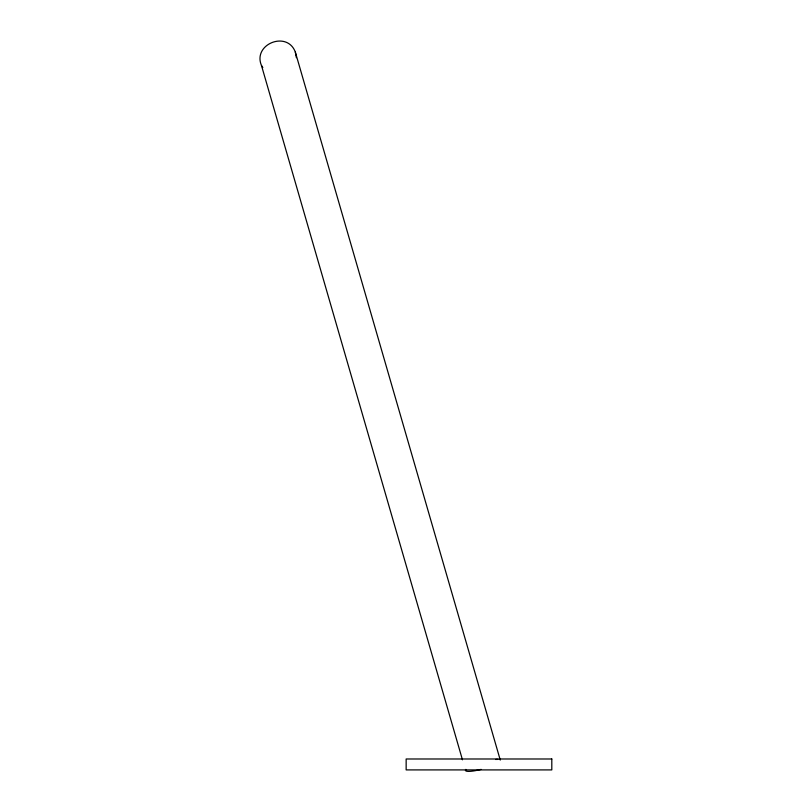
<?xml version="1.0" encoding="UTF-8"?>
<svg xmlns="http://www.w3.org/2000/svg" width="812" height="812" viewBox="0 0 812 812"><rect width="100%" height="100%" fill="white"/><g stroke="black" fill="none" stroke-linecap="round" stroke-linejoin="round"><path stroke-width="1.22" d="M500.263 760.073L295.335 52.11C287.265 30.176 252.41 44.173 261.474 65.508L462.454 759.809M261.474 65.508L262.824 67.569M295.335 52.11L296.4 57.693M481.13 769.38A18.209 3.349 -16.1 0 1 465.885 769.38M495.624 759.474A18.209 3.349 -16.1 0 1 497.817 759.423M551.805 758.987L406.152 758.987L406.152 769.908L551.805 769.908L551.805 758.987"/></g></svg>
